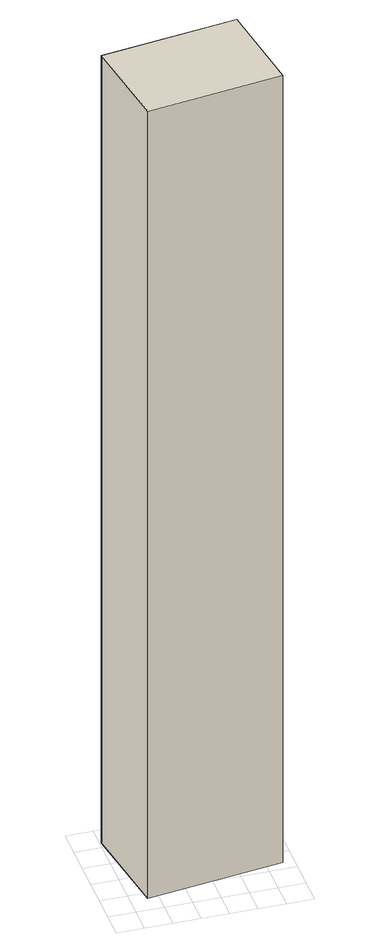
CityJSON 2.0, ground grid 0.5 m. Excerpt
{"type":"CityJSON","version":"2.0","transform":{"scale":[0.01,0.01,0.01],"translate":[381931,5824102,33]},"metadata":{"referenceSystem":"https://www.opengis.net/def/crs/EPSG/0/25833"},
"CityObjects":{
"building1":{"type":"Building","attributes":{"Gemeindeschluessel":"11000012","BezugspunktDach":"2200","function":"31001_2523","measuredHeight":16.18,"storeysAboveGround":1},"address":[{"country":"Germany","locality":"Berlin","thoroughfareNumber":"1 (52)","thoroughfareName":"Flughafen Tegel"}],"geometry":[{"type":"Solid","lod":"1","boundaries":[[[[0,1,2,3]],[[4,5,6,7]],[[4,7,3,2]],[[5,4,2,1]],[[6,5,1,0]],[[7,6,0,3]]]]}]}
},
"vertices":[
[30,33,1640],[279,69,1640],[253,250,1640],[3,213,1640],[253,250,22],[279,69,22],[30,33,22],[3,213,22]
]}
